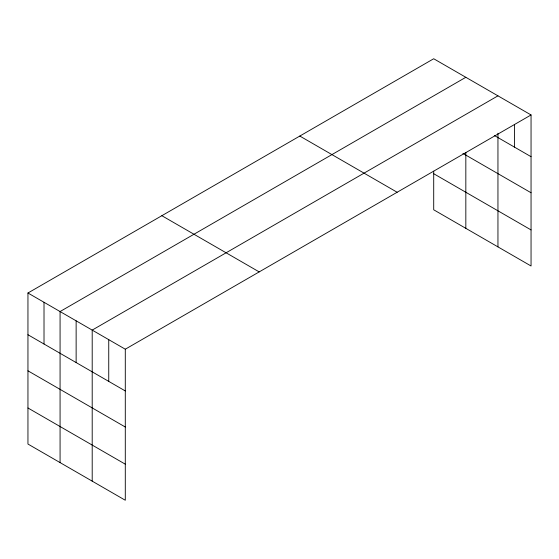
<?xml version="1.0" encoding="UTF-8"?>
<svg xmlns="http://www.w3.org/2000/svg" width="559" height="559" viewBox="0 0 559 559"><rect width="100%" height="100%" fill="white"/><g stroke="black" fill="none" stroke-linecap="round" stroke-linejoin="round"><path stroke-width="0.84" d="M27.95 293.007L125.293 349.207L125.293 500.249L27.95 444.049L27.95 293.007L433.707 58.751L531.05 114.951L531.05 265.993L433.707 209.793L433.707 171.187M465.829 77.296L60.072 311.552L60.072 462.593M497.95 95.841L92.2 330.103L92.2 481.145M125.293 349.207L531.05 114.951M494.303 135.474L531.05 156.688M462.908 153.418L531.05 192.757M433.707 173.716L531.05 229.924M299.806 136.054L397.149 192.254M161.851 215.704L259.194 271.905M27.95 334.743L125.293 390.944M27.95 370.813L125.293 427.02M27.95 407.979L125.293 464.18M514.504 124.524L514.504 147.136M497.95 133.231L497.95 246.882M465.829 152.523L465.829 228.338M108.746 339.655L108.746 381.392M76.136 320.831L76.136 362.567M44.014 302.279L44.014 344.016"/></g></svg>
